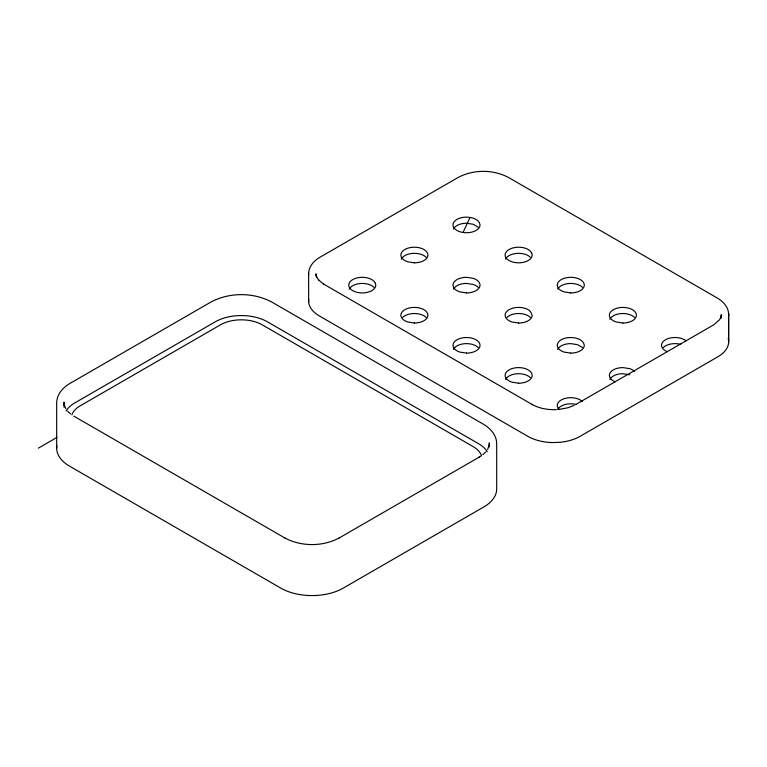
<?xml version="1.0" encoding="UTF-8"?>
<svg xmlns="http://www.w3.org/2000/svg" width="767" height="767" viewBox="0 0 767 767"><rect width="100%" height="100%" fill="white"/><g stroke="black" fill="none" stroke-linecap="round" stroke-linejoin="round"><path stroke-width="1.15" d="M308.756 299.293L308.66 299.811A36.854 21.284 0 0 0 319.408 315.975L527.907 436.356A36.854 21.284 0 0 0 552.039 442.559L559.737 442.319A36.854 21.284 0 0 0 580.034 436.356L717.883 356.77A36.854 21.284 0 0 0 728.621 342.83L728.65 313.837C728.238 306.934 723.08 301.306 717.308 298.037L508.396 177.417C493.085 169.344 473.536 169.344 458.225 177.417L319.973 257.242C313.751 260.722 308.229 267.127 308.631 274.634M64.064 407.258L64.073 402.1L64.275 405.283L64.179 404.612L65.77 408.686M463.21 232.142L469.816 217.895M487.601 449.481L489.183 445.406L489.087 446.078L489.298 442.895L489.298 446.864M485.76 451.974L482.769 454.726M479.097 457.19L481.014 456.001M38.35 448.139L57.017 437.372M338.65 538.281L479.509 456.95M575.394 404.708L713.646 324.882L719.398 319.925L720.846 317.356L720.577 317.95L721.306 314.633L721.306 318.104M339.062 538.041C322.552 546.756 301.469 546.756 284.969 538.041M574.023 405.417L567.992 407.747L558.798 409.473M556.391 409.636C548.069 409.952 539.469 408.581 532.145 404.468M629.659 374.756L622.89 373.702A13.518 7.804 0 0 0 609.832 379.492M323.636 284.087L532.557 404.708M73.853 416.155L285.382 538.281M324.048 284.327L318.478 279.897L318.871 280.358L316.435 276.561L316.704 277.155L315.975 273.838L315.975 276.158M478.225 227.137L473.277 224.28L466.518 223.235A13.518 7.804 0 0 0 453.45 229.017M582.479 347.518L577.532 344.661L570.773 343.616A13.518 7.804 0 0 0 557.705 349.397M70.602 413.931L67.601 411.179M728.612 313.521L728.621 340.73M308.631 273.042L308.66 302.035M728.65 313.837L728.65 315.429M728.621 342.83L728.621 340.606A36.854 21.284 0 0 0 728.219 338.391M56.672 448.139L56.672 402.896C56.71 394.343 63.095 387.277 70.19 383.289L211.059 301.968C229.544 292.198 253.158 292.198 271.643 301.968L483.172 424.084C490.266 428.082 496.652 435.138 496.7 443.69L496.7 488.934A44.227 25.541 0 0 1 483.737 506.997L343.29 588.088A44.227 25.541 0 0 1 280.741 588.088L69.624 466.202A44.227 25.541 0 0 1 56.883 445.637M487.256 451.715A36.854 21.284 0 0 0 478.531 443.69L267.415 321.804A36.854 21.284 0 0 0 215.287 321.804L74.84 402.896A36.854 21.284 0 0 0 66.115 410.911M481.465 455.675A29.491 17.027 0 0 0 473.316 446.701L262.199 324.815A29.491 17.027 0 0 0 220.503 324.815L80.056 405.906A29.491 17.027 0 0 0 71.897 414.87M453.45 289.207A13.518 7.804 0 0 1 466.518 283.426L473.277 284.471A13.518 7.804 0 0 1 478.225 287.328M401.333 259.112A13.518 7.804 0 0 1 412.627 253.398A13.518 7.804 0 0 1 426.097 257.233M506.929 317.423A13.518 7.804 0 0 1 530.352 317.423M505.578 379.492A13.518 7.804 0 0 1 516.881 373.769A13.518 7.804 0 0 1 530.352 377.613M453.45 349.397A13.518 7.804 0 0 1 464.754 343.674A13.518 7.804 0 0 1 478.225 347.518M402.675 317.423A13.518 7.804 0 0 1 426.097 317.423M349.206 289.207A13.518 7.804 0 0 1 360.5 283.493A13.518 7.804 0 0 1 373.97 287.328M557.705 409.588A13.518 7.804 0 0 1 576.487 404.535M557.705 289.207A13.518 7.804 0 0 1 568.999 283.493A13.518 7.804 0 0 1 582.479 287.328M663.311 347.518A13.518 7.804 0 0 1 680.741 344.345M609.832 319.302A13.518 7.804 0 0 1 621.126 313.578A13.518 7.804 0 0 1 634.606 317.423M505.578 259.112A13.518 7.804 0 0 1 516.881 253.398A13.518 7.804 0 0 1 530.352 257.233M667.271 351.698A13.518 7.804 0 0 1 665.459 339.791A13.518 7.804 0 0 1 686.101 340.836M615.144 381.793A13.518 7.804 0 0 1 609.995 373.059A13.518 7.804 0 0 1 622.89 367.594L629.659 368.639A13.518 7.804 0 0 1 634.606 371.496M559.057 409.396A13.518 7.804 0 0 1 564.004 398.735A13.518 7.804 0 0 1 582.479 401.592M414.391 262.832L407.632 261.787A13.518 7.804 0 0 1 405.695 249.045A13.518 7.804 0 0 1 427.094 252.353A13.518 7.804 0 0 1 414.391 262.832M570.773 292.927L564.004 291.882A13.518 7.804 0 0 1 562.077 279.14A13.518 7.804 0 0 1 583.476 282.448A13.518 7.804 0 0 1 570.773 292.927M466.518 292.927L459.759 291.882A13.518 7.804 0 0 1 453.45 283.1A13.518 7.804 0 0 1 466.518 277.309L473.277 278.354A13.518 7.804 0 0 1 479.576 287.136A13.518 7.804 0 0 1 466.518 292.927M622.89 323.022L616.131 321.977A13.518 7.804 0 0 1 614.204 309.235A13.518 7.804 0 0 1 635.603 312.543A13.518 7.804 0 0 1 622.89 323.022M518.645 323.022L511.877 321.977A13.518 7.804 0 0 1 509.077 309.695A13.518 7.804 0 0 1 530.352 311.306L532.164 315.208A13.518 7.804 0 0 1 518.645 323.022M414.391 323.022L407.632 321.977A13.518 7.804 0 0 1 405.695 309.235A13.518 7.804 0 0 1 427.094 312.543A13.518 7.804 0 0 1 414.391 323.022M570.773 353.117L564.004 352.072A13.518 7.804 0 0 1 557.705 343.29A13.518 7.804 0 0 1 570.773 337.499C575.95 337.672 583.342 339.225 584.291 345.303A13.518 7.804 0 0 1 570.773 353.117M466.518 353.117L459.759 352.072A13.518 7.804 0 0 1 457.822 339.33A13.518 7.804 0 0 1 479.222 342.638A13.518 7.804 0 0 1 466.518 353.117M518.645 383.212L511.877 382.158A13.518 7.804 0 0 1 509.95 369.426A13.518 7.804 0 0 1 531.349 372.733A13.518 7.804 0 0 1 518.645 383.212M470.363 217.473L466.518 217.119A13.518 7.804 0 0 0 452.99 224.923A13.518 7.804 0 0 0 466.518 232.737A13.518 7.804 0 0 0 480.037 224.923C479.519 220.263 474.418 218.192 470.363 217.473M531.723 253.081L530.352 251.116A13.518 7.804 0 0 0 508.281 250.004A13.518 7.804 0 0 0 514.015 262.362A13.518 7.804 0 0 0 532.164 255.018L531.723 253.081M375.341 283.176L373.97 281.211A13.518 7.804 0 0 0 351.909 280.099A13.518 7.804 0 0 0 357.643 292.457A13.518 7.804 0 0 0 375.782 285.113L375.341 283.176"/></g></svg>
